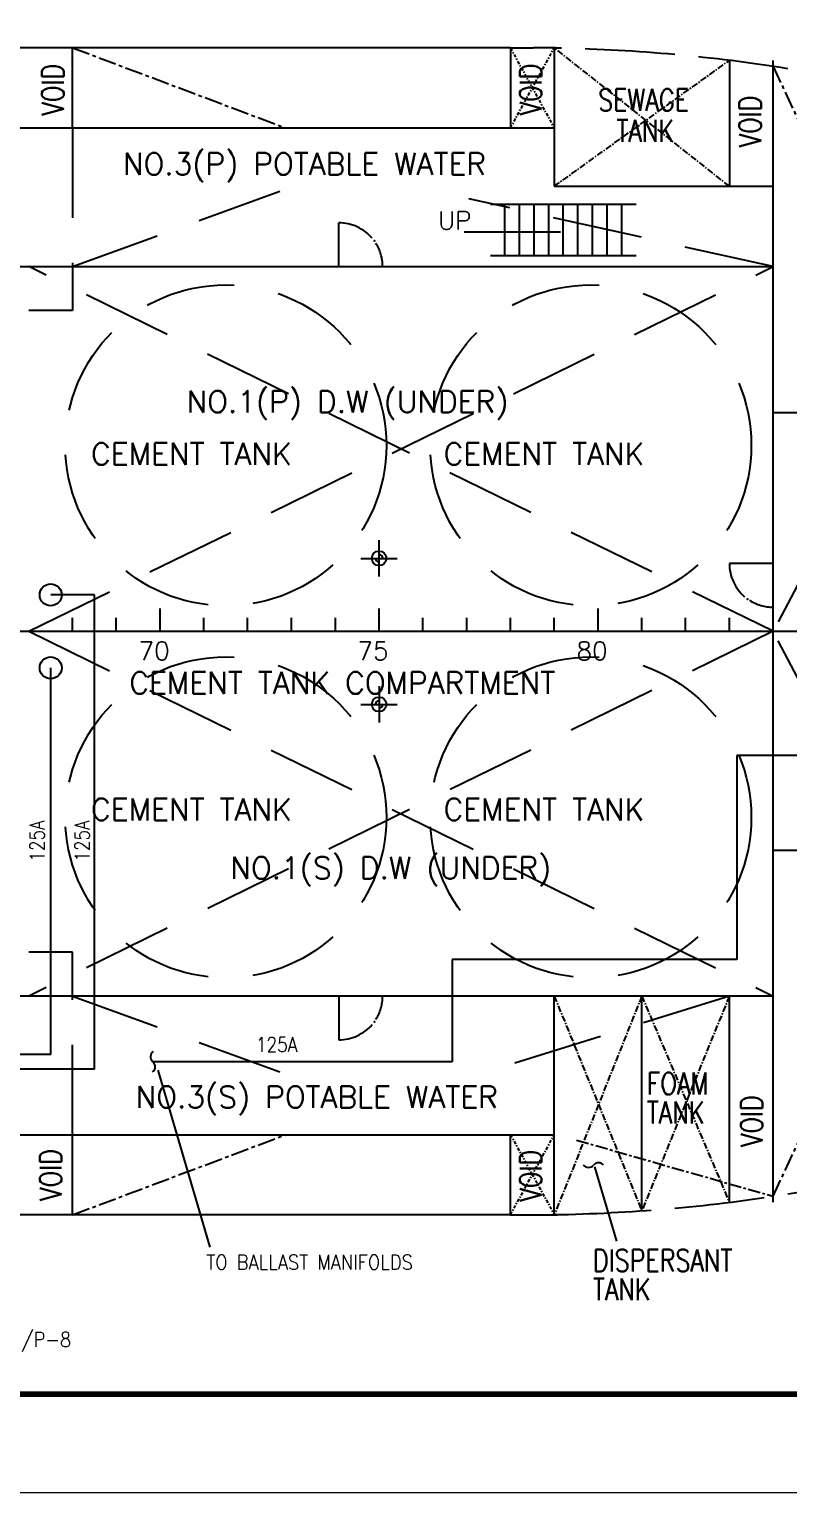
# Model space of a CAD drawing. Header units: millimetres. Extents: x 1638 to 3309, y -435 to 1865.
# Drawn here: x 2316.3 to 2369.8, y -434.9 to -331.5 of the extents above; entities that cross this region are included whole.
import ezdxf
from ezdxf.enums import TextEntityAlignment as Align

# ---------------------------------------------------------------- set-up
doc = ezdxf.new("R2010")
doc.units = ezdxf.units.MM
for name, pattern in [('CENTER', [2, 1.25, -0.25, 0.25, -0.25]), ('CENTER2', [1.125, 0.75, -0.125, 0.125, -0.125]), ('HIDDEN', [9.525, 6.35, -3.175])]:
    doc.linetypes.add(name, pattern=pattern)
doc.layers.add('ballast', color=1, linetype='HIDDEN', lineweight=25)
doc.layers.add('Template', color=7, linetype='Continuous', lineweight=0)
for name, color, linetype in [('Frame', 243, 'Continuous'), ('Lining', 151, 'Continuous'), ('RED-1', 1, 'Continuous'), ('Ref-1', 6, 'CENTER'), ('Ref-2', 6, 'HIDDEN')]:
    doc.layers.add(name, color=color, linetype=linetype)
doc.styles.add('ROMANS', font='ROMANS.SHX')

# ---------------------------------------------------------------- blocks, each defined once
blk = doc.blocks.new('BACK')
at = {"layer": 'Template', "ltscale": 30}
blk.add_lwpolyline([(0, 45428), (63809, 45428), (63809, 0), (0, 0)], close=True, dxfattribs=at)
blk = doc.blocks.new('EXISTING BALLAST SYSTEM')
at = {"color": 8, "linetype": 'Continuous'}
for p, q in [((2350.22, -332.83), (2089.05, -332.83)), ((2319.31, -338.5), (2319.31, -332.83)), ((2359.1, -343.91), (2348.8, -343.91)), ((2349.83, -347.52), (2349.83, -343.91)), ((2350.86, -347.52), (2350.86, -343.91)), ((2351.89, -347.52), (2351.89, -343.91)), ((2352.92, -347.52), (2352.92, -343.91)), ((2353.95, -347.52), (2353.95, -343.91)), ((2351.44, -345.86), (2346.96, -345.86)), ((2353.75, -345.86), (2351.44, -345.86)), ((2359.1, -347.52), (2348.8, -347.52)), ((2340.95, -370.18), (2340.95, -367.61)), ((2339.66, -368.89), (2342.23, -368.89)), ((2340.95, -377.91), (2340.95, -380.48)), ((2339.66, -379.2), (2342.23, -379.2)), ((2408.94, -382.8), (2366.19, -382.8)), ((2325.32, -405.02), (2329.01, -417.52)), ((2319.31, -415.25), (2319.31, -409.59)), ((2356.16, -411.86), (2357.71, -417.1)), ((2350.22, -415.25), (2089.05, -415.25))]:
    blk.add_line(p, q, dxfattribs=at)
at = {"color": 8}
for p, q in [((2350.22, -332.83), (2351.84, -332.83)), ((2338.11, -348.29), (2338.11, -345.2)), ((2368.76, -369.25), (2365.67, -369.25)), ((2334.77, -374.04), (2334.77, -373.08)), ((2344.04, -374.04), (2344.04, -373.08)), ((2338.11, -399.8), (2338.11, -402.89)), ((2350.22, -415.25), (2351.84, -415.25))]:
    blk.add_line(p, q, dxfattribs=at)
at = {"color": 8, "linetype": 'CENTER2', "ltscale": 0.3}
for p, q in [((2350.22, -338.5), (2353.31, -332.85)), ((2350.22, -332.85), (2353.31, -338.5)), ((2350.22, -415.24), (2353.31, -409.59)), ((2350.22, -409.59), (2353.31, -415.24))]:
    blk.add_line(p, q, dxfattribs=at)
at = {"color": 8, "linetype": 'CENTER2', "ltscale": 0.6}
for p, q in [((2353.31, -342.62), (2365.67, -333.73)), ((2365.67, -342.62), (2353.32, -332.85)), ((2353.31, -399.8), (2359.49, -414.96)), ((2359.49, -399.8), (2353.32, -415.24)), ((2359.49, -399.8), (2365.67, -414.36)), ((2365.67, -399.8), (2359.49, -414.96))]:
    blk.add_line(p, q, dxfattribs=at)
at = {"color": 8, "linetype": 'HIDDEN'}
for p, q in [((2319.31, -338.5), (2319.31, -351.38)), ((2354.98, -347.52), (2354.98, -343.91)), ((2356.01, -347.52), (2356.01, -343.91)), ((2357.04, -347.52), (2357.04, -343.91)), ((2358.07, -347.52), (2358.07, -343.91)), ((2319.31, -351.38), (2316.22, -351.38)), ((2319.31, -396.71), (2316.22, -396.71)), ((2319.31, -409.59), (2319.31, -396.71)), ((2319.31, -399.8), (2333.93, -405.14)), ((2365.67, -399.8), (2350.36, -404.59))]:
    blk.add_line(p, q, dxfattribs=at)
at = {"color": 8, "linetype": 'CENTER'}
blk.add_line((2319.31, -415.25), (2334.35, -409.59), dxfattribs=at)
at = {"color": 8, "linetype": 'CENTER', "ltscale": 0.7}
blk.add_line((2354.89, -409.97), (2368.76, -413.94), dxfattribs=at)
at = {"color": 8}
for centre in [(2330.13, -360.91), (2355.89, -360.91), (2330.13, -387.18), (2355.89, -387.18)]:
    blk.add_circle(centre, 11.33, dxfattribs=at)
at = {"color": 8, "linetype": 'Continuous'}
for centre, radius in [((2340.95, -368.89), 0.515), ((2317.77, -371.47), 0.773), ((2317.77, -376.62), 0.773), ((2340.95, -379.2), 0.515)]:
    blk.add_circle(centre, radius, dxfattribs=at)
at = {"color": 8}
for centre, radius, start, end in [((2351.84, -402.28), 69.44, 89.1861, 90.0013), ((2351.26, -438.99), 106.16, 88.6222, 89.1555), ((2350.98, -453.94), 121.11, 84.8603, 88.6578), ((2351.5, -447.98), 115.13, 80.8582, 84.8527), ((2352.44, -442.2), 109.27, 76.551, 80.8621), ((2338.11, -348.29), 3.09, 40.6057, 90), ((2338.11, -348.29), 3.09, 0, 32.6057), ((2368.76, -369.25), 3.09, 180, 229.3943), ((2368.76, -369.25), 3.09, 237.3943, 270), ((2338.11, -399.8), 3.09, 327.3943, 0), ((2338.11, -399.8), 3.09, 270, 319.3943), ((2352.44, -305.89), 109.27, 279.1379, 283.449), ((2351.5, -300.11), 115.13, 275.1473, 279.1418), ((2351.84, -345.81), 69.44, 269.9987, 270.8139), ((2351.26, -309.1), 106.16, 270.8445, 271.3778), ((2350.98, -294.15), 121.11, 271.3422, 275.1397)]:
    blk.add_arc(centre, radius, start, end, dxfattribs=at)
at = {"color": 8, "linetype": 'Continuous'}
for centre, radius, start, end in [((2340.95, -368.89), 0.258, 180, 270), ((2340.95, -368.89), 0.258, 360, 90), ((2340.95, -379.2), 0.258, 90, 180), ((2340.95, -379.2), 0.258, 270, 0), ((2325.27, -404.08), 0.457, 126.7516, 230.8301), ((2324.69, -404.79), 0.457, 306.7516, 50.8301), ((2355.72, -411.44), 0.457, 216.7516, 320.8301), ((2356.43, -412.02), 0.457, 36.7516, 140.8301)]:
    blk.add_arc(centre, radius, start, end, dxfattribs=at)
for p in [(2340.63, -346.47), (2366.94, -371.78), (2340.63, -401.62)]:
    blk.add_point(p, dxfattribs=at)
at = {"layer": 'Frame', "color": 8}
for p, q in [((2325.49, -374.04), (2325.49, -372.44)), ((2340.95, -374.04), (2340.95, -372.44)), ((2356.4, -374.04), (2356.4, -372.44)), ((2313.13, -374.04), (2439.85, -374.04)), ((2319.31, -374.04), (2319.31, -373.08)), ((2319.31, -374.04), (2319.31, -373.08)), ((2322.4, -374.04), (2322.4, -373.08)), ((2328.58, -374.04), (2328.58, -373.08)), ((2331.67, -374.04), (2331.67, -373.08)), ((2334.77, -374.04), (2334.77, -373.08)), ((2334.77, -374.04), (2334.77, -373.08)), ((2334.77, -374.04), (2334.77, -373.08)), ((2337.86, -374.04), (2337.86, -373.08)), ((2344.04, -374.04), (2344.04, -373.08)), ((2344.04, -374.04), (2344.04, -373.08)), ((2344.04, -374.04), (2344.04, -373.08)), ((2344.04, -374.04), (2344.04, -373.08)), ((2347.13, -374.04), (2347.13, -373.08)), ((2350.22, -374.04), (2350.22, -373.08)), ((2353.31, -374.04), (2353.31, -373.08)), ((2359.49, -374.04), (2359.49, -373.08)), ((2362.58, -374.04), (2362.58, -373.08)), ((2365.67, -374.04), (2365.67, -373.08)), ((2368.76, -374.04), (2368.76, -373.08))]:
    blk.add_line(p, q, dxfattribs=at)
at = {"layer": 'Frame', "color": 8, "linetype": 'Continuous'}
for p, q in [((2318.02, -374.04), (2319.31, -374.04)), ((2333.48, -374.04), (2334.77, -374.04)), ((2342.75, -374.04), (2344.04, -374.04))]:
    blk.add_line(p, q, dxfattribs=at)
at = {"layer": 'Lining', "color": 8}
for p, q in [((2320.86, -371.47), (2317.77, -371.47)), ((2320.86, -404.95), (2320.86, -371.47)), ((2317.77, -403.92), (2317.77, -376.62)), ((2366.19, -382.8), (2366.19, -397.22)), ((2346.1, -397.22), (2346.1, -404.44)), ((2366.19, -397.22), (2346.1, -397.22)), ((2317.77, -403.92), (2299.62, -403.92)), ((2320.86, -404.95), (2298.71, -404.95)), ((2346.1, -404.44), (2324.98, -404.44))]:
    blk.add_line(p, q, dxfattribs=at)
at = {"layer": 'RED-1', "color": 8}
for p, q in [((2350.22, -332.85), (2350.22, -338.5)), ((2353.31, -332.85), (2353.31, -342.62)), ((2365.67, -333.73), (2365.67, -342.62)), ((2368.76, -414.36), (2368.76, -333.73)), ((2208.05, -338.5), (2353.31, -338.5)), ((2353.31, -342.62), (2368.76, -342.62)), ((2297.68, -348.29), (2368.76, -348.29)), ((2368.76, -358.59), (2382.67, -358.59)), ((2368.76, -389.5), (2382.67, -389.5)), ((2368.76, -399.8), (2297.68, -399.8)), ((2353.31, -415.24), (2353.31, -399.8)), ((2359.49, -414.96), (2359.49, -399.8)), ((2365.67, -414.36), (2365.67, -399.8)), ((2208.05, -409.59), (2353.31, -409.59)), ((2350.22, -415.24), (2350.22, -409.59))]:
    blk.add_line(p, q, dxfattribs=at)
at = {"layer": 'Ref-1', "color": 8}
for p, q in [((2319.31, -332.83), (2334.35, -338.5)), ((2368.76, -334.15), (2380.77, -359.98)), ((2368.76, -413.94), (2380.77, -388.11))]:
    blk.add_line(p, q, dxfattribs=at)
at = {"layer": 'Ref-1', "color": 8, "linetype": 'HIDDEN'}
for p in [(2376.52, -359.32), (2376.52, -388.77)]:
    blk.add_line(p, (2368.76, -374.04), dxfattribs=at)
at = {"layer": 'Ref-2', "color": 8}
for p, q in [((2319.31, -348.29), (2333.93, -342.95)), ((2368.76, -348.29), (2347.27, -343.5)), ((2316.22, -374.04), (2368.76, -348.29)), ((2368.76, -374.04), (2316.22, -348.29)), ((2316.22, -374.04), (2368.76, -399.8)), ((2368.76, -374.04), (2316.22, -399.8))]:
    blk.add_line(p, q, dxfattribs=at)
at = {"color": 8, "linetype": 'Continuous', "style": 'ROMANS'}
for s, height, width, p in [('VOID', 1.545, 0.8, (2318.69, -335.8)), ('125A', 1.03, 0.85, (2317.32, -388.85)), ('125A', 1.03, 0.85, (2320.5, -388.85)), ('VOID', 1.545, 0.8, (2318.54, -412.43))]:
    blk.add_text(s, height=height, rotation=90, dxfattribs=dict(at, width=width)).set_placement(p, align=Align.CENTER)
at = {"color": 8, "linetype": 'Continuous', "style": 'ROMANS', "width": 0.8}
for p in [(2352.42, -337.61), (2367.91, -339.87), (2368.02, -410.46), (2352.42, -414.31)]:
    blk.add_text('VOID', height=1.545, rotation=90, dxfattribs=at).set_placement(p)
at = {"color": 8, "linetype": 'Continuous', "style": 'ROMANS'}
for s, height, width, p in [('SEWAGE', 1.545, 0.8, (2356.41, -337.29)), ('TANK', 1.545, 0.8, (2357.7, -339.48)), ('FOAM', 1.545, 0.8, (2359.85, -406.75)), ('TANK', 1.545, 0.8, (2359.85, -408.79)), ('TO BALLAST MANIFOLDS', 1.0302, 0.9, (2328.75, -419.11)), ('DISPERSANT', 1.545, 0.8, (2356.04, -419.24)), ('TANK', 1.545, 0.8, (2356.04, -421.28)), ('REFER DWG. No. C3806/P-8', 1.0302, 0.9, (2300.82, -424.57))]:
    blk.add_text(s, height=height, dxfattribs=dict(at, width=width)).set_placement(p)
for s, height, p in [('NO.3(P) POTABLE WATER', 1.5454, (2322.87, -341.81)), ('UP', 1.288, (2345.1, -345.68)), ('NO.1(P) D.W (UNDER)', 1.5454, (2327.36, -358.6)), ('CEMENT TANK', 1.5454, (2320.62, -362.29)), ('CEMENT TANK', 1.5454, (2345.5, -362.29)), ('CEMENT TANK COMPARTMENT', 1.5454, (2323.32, -378.46)), ('CEMENT TANK', 1.5454, (2320.62, -387.39)), ('CEMENT TANK', 1.5454, (2345.5, -387.39)), ('NO.1(S) D.W (UNDER)', 1.5454, (2330.45, -391.52)), ('NO.3(S) POTABLE WATER', 1.5454, (2323.77, -407.7))]:
    blk.add_text(s, height=height, dxfattribs=at).set_placement(p)
at = {"color": 8, "linetype": 'Continuous', "style": 'ROMANS', "width": 0.85}
blk.add_text('125A', height=1.03, dxfattribs=at).set_placement((2333.71, -403.74), align=Align.CENTER)
at = {"layer": 'Frame', "color": 8, "style": 'ROMANS'}
for s, p in [(' 70', (2323.08, -376.07)), (' 75', (2338.53, -376.07)), (' 80', (2353.99, -376.07))]:
    blk.add_text(s, height=1.288, dxfattribs=at).set_placement(p)

msp = doc.modelspace()

# ---------------------------------------------------------------- linework, layer by layer
at = {"layer": 'Template', "ltscale": 30}
msp.add_lwpolyline([(2057.56, -137.87), (2474.74, -137.87), (2474.74, -434.87), (2057.56, -434.87)], close=True, dxfattribs=at)
at = {"layer": 'Template', "const_width": 0.397}
msp.add_lwpolyline([(2469.79, -427.92), (2062.53, -427.92), (2062.53, -142.84), (2469.79, -142.84)], close=True, dxfattribs=at)

# ---------------------------------------------------------------- block references
at = {"layer": 'ballast'}
msp.add_blockref('EXISTING BALLAST SYSTEM', (0, 0), dxfattribs=at)
at = {"layer": 'Template', "ltscale": 30, "xscale": 0.006537833433828425, "yscale": 0.006537833433828425, "zscale": 0.006537833433828425}
msp.add_blockref('BACK', (2057.56, -434.87), dxfattribs=at)

doc.saveas('drawing.dxf')
